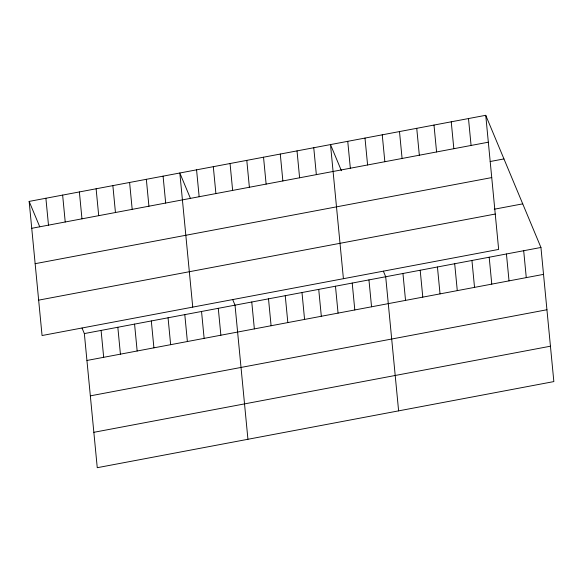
<?xml version="1.0" encoding="UTF-8"?>
<svg xmlns="http://www.w3.org/2000/svg" width="583" height="583" viewBox="0 0 583 583"><rect width="100%" height="100%" fill="white"/><g stroke="black" fill="none" stroke-linecap="round" stroke-linejoin="round"><path stroke-width="0.87" d="M485.741 115.303L498.654 249.422L42.063 335.531L29.15 201.412L485.741 115.303L540.937 247.469L553.85 381.588L97.259 467.697L84.346 333.578L82.028 328.025M31.737 228.303L488.328 142.201M490.157 161.52L503.952 158.919M35.148 263.691L491.739 177.582M494.26 209.224L522.718 203.853M38.66 300.143L495.244 214.041M84.346 333.578L540.937 247.469M86.94 360.469L543.524 274.367M90.343 395.857L546.934 309.748M93.856 432.309L550.439 346.207M341.427 170.746L330.495 144.577L343.416 278.696M383.381 271.197L385.698 276.75L398.612 410.869M190.422 198.373L179.826 172.998L192.74 307.117M232.704 299.611L235.022 305.164L247.935 439.283M29.15 201.412L39.746 226.787M523.687 250.726L526.274 277.617M506.438 253.977L509.025 280.868M489.188 257.227L491.775 284.125M468.492 118.553L471.079 145.451M471.939 260.484L474.533 287.375M451.242 121.811L453.829 148.701M454.689 263.735L457.283 290.633M433.992 125.061L436.58 151.959M437.439 266.992L440.034 293.883M416.743 128.318L419.33 155.209M420.19 270.242L422.784 297.133M399.493 131.569L402.081 158.459M402.948 273.493L405.535 300.391M382.244 134.819L384.838 161.717M364.994 138.076L367.589 164.967M368.952 279.906L371.546 306.796M347.745 141.326L350.339 168.217M352.212 283.061L354.799 309.952M335.473 286.217L338.06 313.115M313.756 147.739L316.343 174.63M318.726 289.379L321.32 316.27M297.017 150.895L299.604 177.786M301.987 292.535L304.574 319.426M280.277 154.05L282.864 180.949M285.247 295.69L287.834 322.581M263.531 157.206L266.125 184.104M268.508 298.846L271.095 325.744M246.791 160.369L249.378 187.26M251.761 302.009L254.356 328.899M230.052 163.524L232.639 190.415M213.305 166.68L215.899 193.571M218.282 308.32L220.87 335.21M196.566 169.835L199.153 196.733M201.536 311.475L204.13 338.373M184.796 314.631L187.383 341.529M163.08 176.153L165.674 203.044M168.057 317.793L170.644 344.684M146.34 179.309L148.927 206.2M151.31 320.949L153.905 347.84M129.601 182.464L132.188 209.363M134.571 324.104L137.158 351.002M112.862 185.627L115.449 212.518M117.832 327.26L120.419 354.158M96.115 188.783L98.709 215.674M101.085 330.423L103.679 357.313M79.375 191.938L81.963 218.829M62.636 195.094L65.223 221.992M45.889 198.249L48.484 225.147"/></g></svg>
